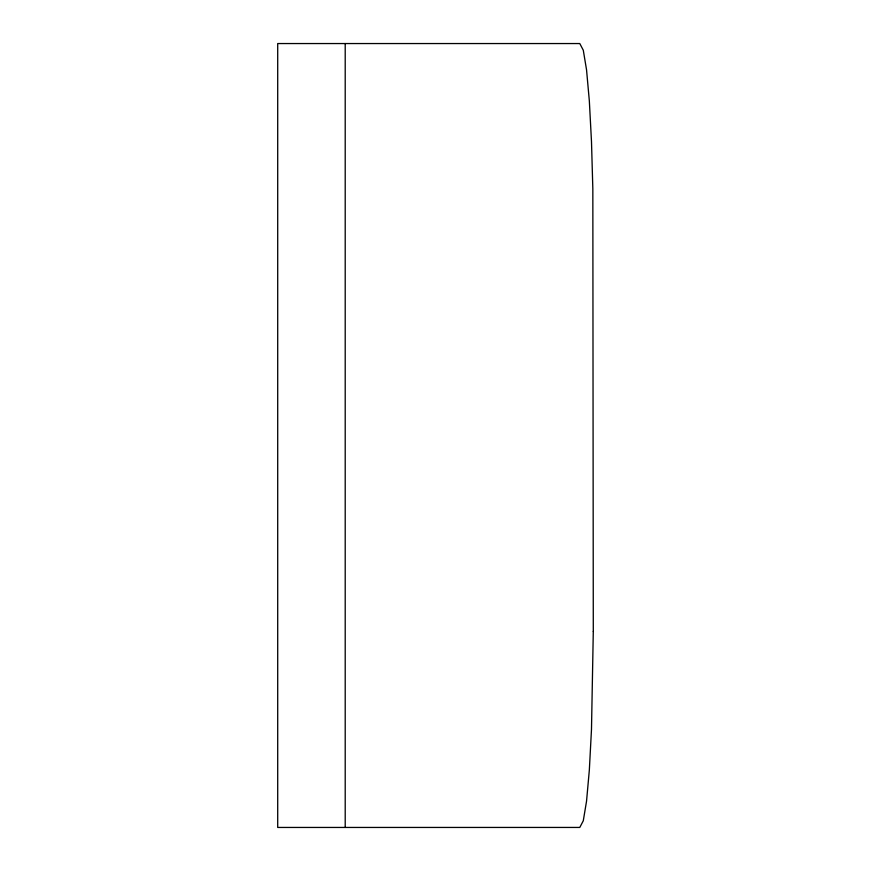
<?xml version="1.0" encoding="UTF-8"?>
<svg xmlns="http://www.w3.org/2000/svg" width="871" height="871" viewBox="0 0 871 871"><rect width="100%" height="100%" fill="white"/><g stroke="black" fill="none" stroke-linecap="round" stroke-linejoin="round"><path stroke-width="1.31" d="M345.21 43.55L345.21 827.45M593.293 631.464L591.485 729.452L589.34 770.04L586.542 801.189L583.287 820.765L579.792 827.439L277.707 827.45L277.707 43.55L579.792 43.55L583.287 50.224L586.542 69.811L589.34 100.949L591.485 141.538L592.835 188.8L593.293 631.464"/></g></svg>
